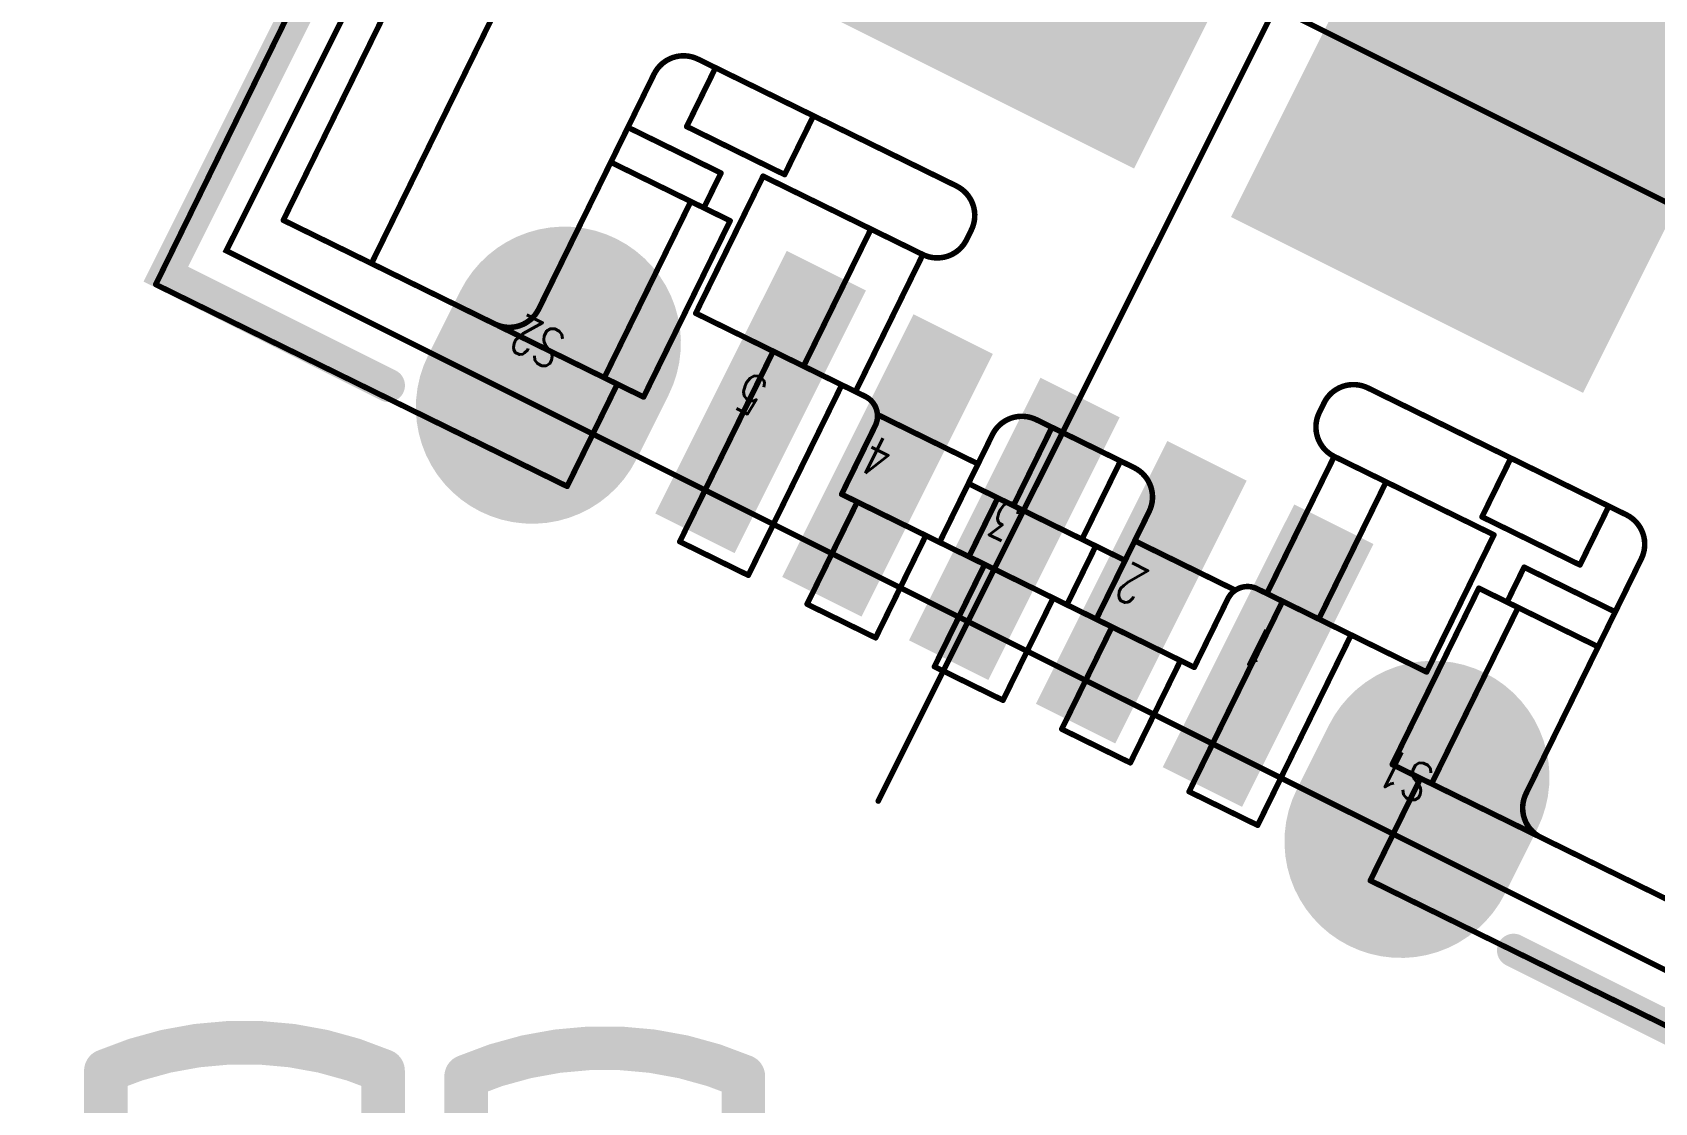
# Model space of a CAD drawing. Extents: x -79 to 36, y -58 to 47.
# Drawn here: x 8.78 to 16.22, y 24.7 to 29.6 of the extents above; entities that cross this region are included whole.
import ezdxf

# ---------------------------------------------------------------- set-up
doc = ezdxf.new("R2010")
doc.units = 0
doc.header["$MEASUREMENT"] = 0
doc.layers.get('0').update_dxf_attribs({"linetype": 'CONTINUOUS'})
for name, color, linetype in [('2D_LINE_00', 2, 'CONTINUOUS'), ('BOARD_OUTLINE_00', 254, 'CONTINUOUS'), ('DRIL_NPLTE_THRU_01', 5, 'CONTINUOUS'), ('DRIL_PLTE_THRU_01', 5, 'CONTINUOUS'), ('DRIL_SYMBOL', 254, 'CONTINUOUS'), ('PADS_INNER', 186, 'CONTINUOUS'), ('PADS_TOP', 186, 'CONTINUOUS'), ('PART_BOT_2DLINE_00', 57, 'CONTINUOUS'), ('PART_TOP_2DLINE_20', 6, 'CONTINUOUS'), ('PART_TOP_2DLINE_26', 2, 'CONTINUOUS'), ('PART_TOP_TEXT_20', 6, 'CONTINUOUS')]:
    doc.layers.add(name, color=color, linetype=linetype)
doc.styles.add('W0$0254', font='simplex', dxfattribs={"width": 0.75})

# ---------------------------------------------------------------- blocks, each defined once
blk = doc.blocks.new('BOARD_354')
at = {"layer": 'BOARD_OUTLINE_00', "const_width": 0.0254}
blk.add_lwpolyline([(0, 0, -0.345792), (0.0912, -1.3559), (-7.6554, -12.7121, -0.342864), (-8.9403, -13.1259), (-17.4174, -10.0405, 0.397948), (3.9744, -53.9001), (7.9759, -41.5846, -0.500217), (9.642, -41.0158), (22.9292, -50.0797, -0.202089), (23.3926, -50.7974), (24.189, -55.3136, 0.397948), (51.4764, -14.8564), (46.682, -15.8771, -0.204816), (45.8334, -15.7099), (32.7133, -6.7599, -0.496948), (32.6261, -5.0086), (42.5935, 3.3551, 0.397948), (-6.0859, 6.7591)], format="xyb", close=True, dxfattribs=at)
blk = doc.blocks.new('SMOOTH_0$0254')
at = {"const_width": 0.0127}
blk.add_lwpolyline([(-0.00635, 0, 1), (0.00635, 0, 1)], format="xyb", close=True, dxfattribs=at)
blk = doc.blocks.new('DRAWING_38')
at = {"layer": '2D_LINE_00', "const_width": 0.0254}
blk.add_lwpolyline([(0, 0), (-0.7051, -1.4363)], dxfattribs=at)
at = {"layer": '2D_LINE_00'}
for p in [(0, 0), (-0.7051, -1.4363)]:
    blk.add_blockref('SMOOTH_0$0254', p, dxfattribs=at)
blk = doc.blocks.new('DRAWING_39')
at = {"layer": '2D_LINE_00', "const_width": 0.0254}
blk.add_lwpolyline([(0, 0), (2.2034, 4.4883)], dxfattribs=at)
at = {"layer": '2D_LINE_00'}
for p in [(2.2034, 4.4883), (0, 0)]:
    blk.add_blockref('SMOOTH_0$0254', p, dxfattribs=at)
blk = doc.blocks.new('DRAWING_48')
at = {"layer": '2D_LINE_00', "const_width": 0.0254}
blk.add_lwpolyline([(0, 0), (-2.2034, -4.4883)], dxfattribs=at)
at = {"layer": '2D_LINE_00'}
for p in [(0, 0), (-2.2034, -4.4883)]:
    blk.add_blockref('SMOOTH_0$0254', p, dxfattribs=at)
blk = doc.blocks.new('DRAWING_65')
at = {"layer": '2D_LINE_00', "const_width": 0.0254}
blk.add_lwpolyline([(0, 0), (-0.5288, -1.0772)], dxfattribs=at)
at = {"layer": '2D_LINE_00'}
for p in [(0, 0), (-0.5288, -1.0772)]:
    blk.add_blockref('SMOOTH_0$0254', p, dxfattribs=at)
blk = doc.blocks.new('DRAWING_73')
at = {"layer": '2D_LINE_00', "const_width": 0.0254}
blk.add_lwpolyline([(0, 0), (0.1322, 0.2693)], dxfattribs=at)
at = {"layer": '2D_LINE_00'}
for p in [(0.1322, 0.2693), (0, 0)]:
    blk.add_blockref('SMOOTH_0$0254', p, dxfattribs=at)
blk = doc.blocks.new('DRAWING_75')
at = {"layer": '2D_LINE_00', "const_width": 0.0254}
blk.add_lwpolyline([(0, 0), (-0.3966, -0.8079)], dxfattribs=at)
at = {"layer": '2D_LINE_00'}
for p in [(0, 0), (-0.3966, -0.8079)]:
    blk.add_blockref('SMOOTH_0$0254', p, dxfattribs=at)
blk = doc.blocks.new('DRAWING_76')
at = {"layer": '2D_LINE_00', "const_width": 0.0254}
blk.add_lwpolyline([(0, 0), (0.23, 0.4686)], dxfattribs=at)
at = {"layer": '2D_LINE_00'}
for p in [(0.23, 0.4686), (0, 0)]:
    blk.add_blockref('SMOOTH_0$0254', p, dxfattribs=at)
blk = doc.blocks.new('DRAWING_78')
at = {"layer": '2D_LINE_00', "const_width": 0.0254}
blk.add_lwpolyline([(0, 0), (0.0784, 0.1598)], dxfattribs=at)
at = {"layer": '2D_LINE_00'}
for p in [(0.0784, 0.1598), (0, 0)]:
    blk.add_blockref('SMOOTH_0$0254', p, dxfattribs=at)
blk = doc.blocks.new('DRAWING_81')
at = {"layer": '2D_LINE_00', "const_width": 0.0254}
blk.add_lwpolyline([(0, 0), (0.3966, 0.8079)], dxfattribs=at)
at = {"layer": '2D_LINE_00'}
for p in [(0.3966, 0.8079), (0, 0)]:
    blk.add_blockref('SMOOTH_0$0254', p, dxfattribs=at)
blk = doc.blocks.new('DRAWING_82')
at = {"layer": '2D_LINE_00', "const_width": 0.0254}
blk.add_lwpolyline([(0, 0), (0.308478, 0.628364)], dxfattribs=at)
at = {"layer": '2D_LINE_00'}
for p in [(0.308478, 0.628364), (0, 0)]:
    blk.add_blockref('SMOOTH_0$0254', p, dxfattribs=at)
blk = doc.blocks.new('DRAWING_84')
at = {"layer": '2D_LINE_00', "const_width": 0.0254}
blk.add_lwpolyline([(0, 0), (-0.1322, -0.2693)], dxfattribs=at)
at = {"layer": '2D_LINE_00'}
for p in [(0, 0), (-0.1322, -0.2693)]:
    blk.add_blockref('SMOOTH_0$0254', p, dxfattribs=at)
blk = doc.blocks.new('DRAWING_87')
at = {"layer": '2D_LINE_00', "const_width": 0.0254}
blk.add_lwpolyline([(0, 0), (-0.4283, -0.8725)], dxfattribs=at)
at = {"layer": '2D_LINE_00'}
for p in [(0, 0), (-0.4283, -0.8725)]:
    blk.add_blockref('SMOOTH_0$0254', p, dxfattribs=at)
blk = doc.blocks.new('DRAWING_88')
at = {"layer": '2D_LINE_00', "const_width": 0.0254}
blk.add_lwpolyline([(0, 0), (0.3085, 0.6284)], dxfattribs=at)
at = {"layer": '2D_LINE_00'}
for p in [(0.3085, 0.6284), (0, 0)]:
    blk.add_blockref('SMOOTH_0$0254', p, dxfattribs=at)
blk = doc.blocks.new('DRAWING_90')
at = {"layer": '2D_LINE_00', "const_width": 0.0254}
blk.add_lwpolyline([(0, 0), (0.428344, 0.872528)], dxfattribs=at)
at = {"layer": '2D_LINE_00'}
for p in [(0.428344, 0.872528), (0, 0)]:
    blk.add_blockref('SMOOTH_0$0254', p, dxfattribs=at)
blk = doc.blocks.new('DRAWING_92')
at = {"layer": '2D_LINE_00', "const_width": 0.0254}
blk.add_lwpolyline([(0, 0), (-0.3085, -0.6284)], dxfattribs=at)
at = {"layer": '2D_LINE_00'}
for p in [(0, 0), (-0.3085, -0.6284)]:
    blk.add_blockref('SMOOTH_0$0254', p, dxfattribs=at)
blk = doc.blocks.new('DRAWING_93')
at = {"layer": '2D_LINE_00', "const_width": 0.0254}
blk.add_lwpolyline([(0, 0), (-0.1542, -0.3142)], dxfattribs=at)
at = {"layer": '2D_LINE_00'}
for p in [(0, 0), (-0.1542, -0.3142)]:
    blk.add_blockref('SMOOTH_0$0254', p, dxfattribs=at)
blk = doc.blocks.new('DRAWING_94')
at = {"layer": '2D_LINE_00', "const_width": 0.0254}
blk.add_lwpolyline([(0, 0), (0.022, 0.0449)], dxfattribs=at)
at = {"layer": '2D_LINE_00'}
for p in [(0, 0), (0.022, 0.0449)]:
    blk.add_blockref('SMOOTH_0$0254', p, dxfattribs=at)
blk = doc.blocks.new('DRAWING_96')
at = {"layer": '2D_LINE_00', "const_width": 0.0254}
blk.add_lwpolyline([(0, 0), (-0.23, -0.4686)], dxfattribs=at)
at = {"layer": '2D_LINE_00'}
for p in [(0, 0), (-0.23, -0.4686)]:
    blk.add_blockref('SMOOTH_0$0254', p, dxfattribs=at)
blk = doc.blocks.new('DRAWING_98')
at = {"layer": '2D_LINE_00', "const_width": 0.0254}
blk.add_lwpolyline([(0, 0), (0.23, 0.4686)], dxfattribs=at)
at = {"layer": '2D_LINE_00'}
for p in [(0.23, 0.4686), (0, 0)]:
    blk.add_blockref('SMOOTH_0$0254', p, dxfattribs=at)
blk = doc.blocks.new('DRAWING_100')
at = {"layer": '2D_LINE_00', "const_width": 0.0254}
blk.add_lwpolyline([(0, 0), (0.2424, 0.4937)], dxfattribs=at)
at = {"layer": '2D_LINE_00'}
for p in [(0.2424, 0.4937), (0, 0)]:
    blk.add_blockref('SMOOTH_0$0254', p, dxfattribs=at)
blk = doc.blocks.new('DRAWING_101')
at = {"layer": '2D_LINE_00', "const_width": 0.0254}
blk.add_lwpolyline([(0, 0), (-0.1322, -0.2693)], dxfattribs=at)
at = {"layer": '2D_LINE_00'}
for p in [(0, 0), (-0.1322, -0.2693)]:
    blk.add_blockref('SMOOTH_0$0254', p, dxfattribs=at)
blk = doc.blocks.new('DRAWING_103')
at = {"layer": '2D_LINE_00', "const_width": 0.0254}
blk.add_lwpolyline([(0, 0), (-0.1763, -0.3591)], dxfattribs=at)
at = {"layer": '2D_LINE_00'}
for p in [(0, 0), (-0.1763, -0.3591)]:
    blk.add_blockref('SMOOTH_0$0254', p, dxfattribs=at)
blk = doc.blocks.new('DRAWING_105')
at = {"layer": '2D_LINE_00', "const_width": 0.0254}
blk.add_lwpolyline([(0, 0), (-0.23, -0.4686)], dxfattribs=at)
at = {"layer": '2D_LINE_00'}
for p in [(0, 0), (-0.23, -0.4686)]:
    blk.add_blockref('SMOOTH_0$0254', p, dxfattribs=at)
blk = doc.blocks.new('DRAWING_110')
at = {"layer": '2D_LINE_00', "const_width": 0.0254}
blk.add_lwpolyline([(0, 0), (0.23, 0.4686)], dxfattribs=at)
at = {"layer": '2D_LINE_00'}
for p in [(0.23, 0.4686), (0, 0)]:
    blk.add_blockref('SMOOTH_0$0254', p, dxfattribs=at)
blk = doc.blocks.new('DRAWING_113')
at = {"layer": '2D_LINE_00', "const_width": 0.0254}
blk.add_lwpolyline([(0, 0), (0.1763, 0.3591)], dxfattribs=at)
at = {"layer": '2D_LINE_00'}
for p in [(0.1763, 0.3591), (0, 0)]:
    blk.add_blockref('SMOOTH_0$0254', p, dxfattribs=at)
blk = doc.blocks.new('DRAWING_114')
at = {"layer": '2D_LINE_00', "const_width": 0.0254}
blk.add_lwpolyline([(0, 0), (0.1322, 0.2693)], dxfattribs=at)
at = {"layer": '2D_LINE_00'}
for p in [(0.1322, 0.2693), (0, 0)]:
    blk.add_blockref('SMOOTH_0$0254', p, dxfattribs=at)
blk = doc.blocks.new('DRAWING_115')
at = {"layer": '2D_LINE_00', "const_width": 0.0254}
blk.add_lwpolyline([(0, 0), (0.2424, 0.4937)], dxfattribs=at)
at = {"layer": '2D_LINE_00'}
for p in [(0.2424, 0.4937), (0, 0)]:
    blk.add_blockref('SMOOTH_0$0254', p, dxfattribs=at)
blk = doc.blocks.new('DRAWING_117')
at = {"layer": '2D_LINE_00', "const_width": 0.0254}
blk.add_lwpolyline([(0, 0), (-0.23, -0.4686)], dxfattribs=at)
at = {"layer": '2D_LINE_00'}
for p in [(0, 0), (-0.23, -0.4686)]:
    blk.add_blockref('SMOOTH_0$0254', p, dxfattribs=at)
blk = doc.blocks.new('DRAWING_121')
at = {"layer": '2D_LINE_00', "const_width": 0.0254}
blk.add_lwpolyline([(0, 0), (0.23, 0.4686)], dxfattribs=at)
at = {"layer": '2D_LINE_00'}
for p in [(0.23, 0.4686), (0, 0)]:
    blk.add_blockref('SMOOTH_0$0254', p, dxfattribs=at)
blk = doc.blocks.new('DRAWING_123')
at = {"layer": '2D_LINE_00', "const_width": 0.0254}
blk.add_lwpolyline([(0, 0), (-0.022, -0.0449)], dxfattribs=at)
at = {"layer": '2D_LINE_00'}
for p in [(0, 0), (-0.022, -0.0449)]:
    blk.add_blockref('SMOOTH_0$0254', p, dxfattribs=at)
blk = doc.blocks.new('DRAWING_124')
at = {"layer": '2D_LINE_00', "const_width": 0.0254}
blk.add_lwpolyline([(0, 0), (0.1542, 0.3142)], dxfattribs=at)
at = {"layer": '2D_LINE_00'}
for p in [(0.1542, 0.3142), (0, 0)]:
    blk.add_blockref('SMOOTH_0$0254', p, dxfattribs=at)
blk = doc.blocks.new('DRAWING_125')
at = {"layer": '2D_LINE_00', "const_width": 0.0254}
blk.add_lwpolyline([(0, 0), (0.3085, 0.6284)], dxfattribs=at)
at = {"layer": '2D_LINE_00'}
for p in [(0.3085, 0.6284), (0, 0)]:
    blk.add_blockref('SMOOTH_0$0254', p, dxfattribs=at)
blk = doc.blocks.new('DRAWING_127')
at = {"layer": '2D_LINE_00', "const_width": 0.0254}
blk.add_lwpolyline([(0, 0), (-0.4283, -0.8725)], dxfattribs=at)
at = {"layer": '2D_LINE_00'}
for p in [(0, 0), (-0.4283, -0.8725)]:
    blk.add_blockref('SMOOTH_0$0254', p, dxfattribs=at)
blk = doc.blocks.new('DRAWING_129')
at = {"layer": '2D_LINE_00', "const_width": 0.0254}
blk.add_lwpolyline([(0, 0), (-0.308478, -0.628364)], dxfattribs=at)
at = {"layer": '2D_LINE_00'}
for p in [(0, 0), (-0.308478, -0.628364)]:
    blk.add_blockref('SMOOTH_0$0254', p, dxfattribs=at)
blk = doc.blocks.new('DRAWING_130')
at = {"layer": '2D_LINE_00', "const_width": 0.0254}
blk.add_lwpolyline([(0, 0), (0.4283, 0.8725)], dxfattribs=at)
at = {"layer": '2D_LINE_00'}
for p in [(0.4283, 0.8725), (0, 0)]:
    blk.add_blockref('SMOOTH_0$0254', p, dxfattribs=at)
blk = doc.blocks.new('DRAWING_133')
at = {"layer": '2D_LINE_00', "const_width": 0.0254}
blk.add_lwpolyline([(0, 0), (0.1322, 0.2693)], dxfattribs=at)
at = {"layer": '2D_LINE_00'}
for p in [(0.1322, 0.2693), (0, 0)]:
    blk.add_blockref('SMOOTH_0$0254', p, dxfattribs=at)
blk = doc.blocks.new('DRAWING_135')
at = {"layer": '2D_LINE_00', "const_width": 0.0254}
blk.add_lwpolyline([(0, 0), (-0.308478, -0.628364)], dxfattribs=at)
at = {"layer": '2D_LINE_00'}
for p in [(0, 0), (-0.308478, -0.628364)]:
    blk.add_blockref('SMOOTH_0$0254', p, dxfattribs=at)
blk = doc.blocks.new('DRAWING_136')
at = {"layer": '2D_LINE_00', "const_width": 0.0254}
blk.add_lwpolyline([(0, 0), (-0.3966, -0.8079)], dxfattribs=at)
at = {"layer": '2D_LINE_00'}
for p in [(0, 0), (-0.3966, -0.8079)]:
    blk.add_blockref('SMOOTH_0$0254', p, dxfattribs=at)
blk = doc.blocks.new('DRAWING_139')
at = {"layer": '2D_LINE_00', "const_width": 0.0254}
blk.add_lwpolyline([(0, 0), (-0.0784, -0.1598)], dxfattribs=at)
at = {"layer": '2D_LINE_00'}
for p in [(0, 0), (-0.0784, -0.1598)]:
    blk.add_blockref('SMOOTH_0$0254', p, dxfattribs=at)
blk = doc.blocks.new('DRAWING_141')
at = {"layer": '2D_LINE_00', "const_width": 0.0254}
blk.add_lwpolyline([(0, 0), (-0.23, -0.4686)], dxfattribs=at)
at = {"layer": '2D_LINE_00'}
for p in [(0, 0), (-0.23, -0.4686)]:
    blk.add_blockref('SMOOTH_0$0254', p, dxfattribs=at)
blk = doc.blocks.new('DRAWING_142')
at = {"layer": '2D_LINE_00', "const_width": 0.0254}
blk.add_lwpolyline([(0, 0), (0.3966, 0.8079)], dxfattribs=at)
at = {"layer": '2D_LINE_00'}
for p in [(0.3966, 0.8079), (0, 0)]:
    blk.add_blockref('SMOOTH_0$0254', p, dxfattribs=at)
blk = doc.blocks.new('DRAWING_144')
at = {"layer": '2D_LINE_00', "const_width": 0.0254}
blk.add_lwpolyline([(0, 0), (-0.1322, -0.2693)], dxfattribs=at)
at = {"layer": '2D_LINE_00'}
for p in [(0, 0), (-0.1322, -0.2693)]:
    blk.add_blockref('SMOOTH_0$0254', p, dxfattribs=at)
blk = doc.blocks.new('DRAWING_152')
at = {"layer": '2D_LINE_00', "const_width": 0.0254}
blk.add_lwpolyline([(0, 0), (0.5288, 1.0772)], dxfattribs=at)
at = {"layer": '2D_LINE_00'}
for p in [(0.5288, 1.0772), (0, 0)]:
    blk.add_blockref('SMOOTH_0$0254', p, dxfattribs=at)
blk = doc.blocks.new('DRAWING_182')
at = {"layer": '2D_LINE_00', "const_width": 0.0254}
blk.add_lwpolyline([(0, 0), (1.8851, -0.9254)], dxfattribs=at)
at = {"layer": '2D_LINE_00'}
for p in [(0, 0), (1.8851, -0.9254)]:
    blk.add_blockref('SMOOTH_0$0254', p, dxfattribs=at)
blk = doc.blocks.new('DRAWING_183')
at = {"layer": '2D_LINE_00', "const_width": 0.0254}
blk.add_lwpolyline([(0, 0), (0.3142, -0.1542)], dxfattribs=at)
at = {"layer": '2D_LINE_00'}
for p in [(0, 0), (0.3142, -0.1542)]:
    blk.add_blockref('SMOOTH_0$0254', p, dxfattribs=at)
blk = doc.blocks.new('DRAWING_184')
at = {"layer": '2D_LINE_00', "const_width": 0.0254}
blk.add_lwpolyline([(0, 0), (0.3142, -0.1542)], dxfattribs=at)
at = {"layer": '2D_LINE_00'}
for p in [(0, 0), (0.3142, -0.1542)]:
    blk.add_blockref('SMOOTH_0$0254', p, dxfattribs=at)
blk = doc.blocks.new('DRAWING_185')
at = {"layer": '2D_LINE_00', "const_width": 0.0254}
blk.add_lwpolyline([(0, 0), (0.3142, -0.1542)], dxfattribs=at)
at = {"layer": '2D_LINE_00'}
for p in [(0, 0), (0.3142, -0.1542)]:
    blk.add_blockref('SMOOTH_0$0254', p, dxfattribs=at)
blk = doc.blocks.new('DRAWING_186')
at = {"layer": '2D_LINE_00', "const_width": 0.0254}
blk.add_lwpolyline([(0, 0), (0.3142, -0.1542)], dxfattribs=at)
at = {"layer": '2D_LINE_00'}
for p in [(0, 0), (0.3142, -0.1542)]:
    blk.add_blockref('SMOOTH_0$0254', p, dxfattribs=at)
blk = doc.blocks.new('DRAWING_187')
at = {"layer": '2D_LINE_00', "const_width": 0.0254}
blk.add_lwpolyline([(0, 0), (0.3142, -0.1542)], dxfattribs=at)
at = {"layer": '2D_LINE_00'}
for p in [(0, 0), (0.3142, -0.1542)]:
    blk.add_blockref('SMOOTH_0$0254', p, dxfattribs=at)
blk = doc.blocks.new('DRAWING_188')
at = {"layer": '2D_LINE_00', "const_width": 0.0254}
blk.add_lwpolyline([(0, 0), (1.8851, -0.9254)], dxfattribs=at)
at = {"layer": '2D_LINE_00'}
for p in [(0, 0), (1.8851, -0.9254)]:
    blk.add_blockref('SMOOTH_0$0254', p, dxfattribs=at)
blk = doc.blocks.new('DRAWING_195')
at = {"layer": '2D_LINE_00', "const_width": 0.0254}
blk.add_lwpolyline([(0, 0), (0.6631, -0.3255)], dxfattribs=at)
at = {"layer": '2D_LINE_00'}
for p in [(0, 0), (0.6631, -0.3255)]:
    blk.add_blockref('SMOOTH_0$0254', p, dxfattribs=at)
blk = doc.blocks.new('DRAWING_196')
at = {"layer": '2D_LINE_00', "const_width": 0.0254}
blk.add_lwpolyline([(0, 0), (0.6631, -0.3255)], dxfattribs=at)
at = {"layer": '2D_LINE_00'}
for p in [(0, 0), (0.6631, -0.3255)]:
    blk.add_blockref('SMOOTH_0$0254', p, dxfattribs=at)
blk = doc.blocks.new('DRAWING_198')
at = {"layer": '2D_LINE_00', "const_width": 0.0254}
blk.add_lwpolyline([(0, 0), (-0.969476, 0.475938)], dxfattribs=at)
at = {"layer": '2D_LINE_00'}
for p in [(-0.969476, 0.475938), (0, 0)]:
    blk.add_blockref('SMOOTH_0$0254', p, dxfattribs=at)
blk = doc.blocks.new('DRAWING_199')
at = {"layer": '2D_LINE_00', "const_width": 0.0254}
blk.add_lwpolyline([(0, 0), (-1.6158, 0.7932)], dxfattribs=at)
at = {"layer": '2D_LINE_00'}
for p in [(-1.6158, 0.7932), (0, 0)]:
    blk.add_blockref('SMOOTH_0$0254', p, dxfattribs=at)
blk = doc.blocks.new('DRAWING_201')
at = {"layer": '2D_LINE_00', "const_width": 0.0254}
blk.add_lwpolyline([(0, 0), (-0.969476, 0.475938)], dxfattribs=at)
at = {"layer": '2D_LINE_00'}
for p in [(-0.969476, 0.475938), (0, 0)]:
    blk.add_blockref('SMOOTH_0$0254', p, dxfattribs=at)
blk = doc.blocks.new('DRAWING_204')
at = {"layer": '2D_LINE_00', "const_width": 0.0254}
blk.add_lwpolyline([(0, 0), (-0.7181, 0.3525)], dxfattribs=at)
at = {"layer": '2D_LINE_00'}
for p in [(-0.7181, 0.3525), (0, 0)]:
    blk.add_blockref('SMOOTH_0$0254', p, dxfattribs=at)
blk = doc.blocks.new('DRAWING_205')
at = {"layer": '2D_LINE_00', "const_width": 0.0254}
blk.add_lwpolyline([(0, 0), (0.4609, -0.2262)], dxfattribs=at)
at = {"layer": '2D_LINE_00'}
for p in [(0, 0), (0.4609, -0.2262)]:
    blk.add_blockref('SMOOTH_0$0254', p, dxfattribs=at)
blk = doc.blocks.new('DRAWING_206')
at = {"layer": '2D_LINE_00', "const_width": 0.0254}
blk.add_lwpolyline([(0, 0), (0.460858, -0.226246)], dxfattribs=at)
at = {"layer": '2D_LINE_00'}
for p in [(0, 0), (0.460858, -0.226246)]:
    blk.add_blockref('SMOOTH_0$0254', p, dxfattribs=at)
blk = doc.blocks.new('DRAWING_207')
at = {"layer": '2D_LINE_00', "const_width": 0.0254}
blk.add_lwpolyline([(0, 0), (-0.7769, 0.3814)], dxfattribs=at)
at = {"layer": '2D_LINE_00'}
for p in [(-0.7769, 0.3814), (0, 0)]:
    blk.add_blockref('SMOOTH_0$0254', p, dxfattribs=at)
blk = doc.blocks.new('DRAWING_208')
at = {"layer": '2D_LINE_00', "const_width": 0.0254}
blk.add_lwpolyline([(0, 0), (-0.7769, 0.3814)], dxfattribs=at)
at = {"layer": '2D_LINE_00'}
for p in [(-0.7769, 0.3814), (0, 0)]:
    blk.add_blockref('SMOOTH_0$0254', p, dxfattribs=at)
blk = doc.blocks.new('DRAWING_209')
at = {"layer": '2D_LINE_00', "const_width": 0.0254}
blk.add_lwpolyline([(0, 0), (-0.4488, 0.2203)], dxfattribs=at)
at = {"layer": '2D_LINE_00'}
for p in [(-0.4488, 0.2203), (0, 0)]:
    blk.add_blockref('SMOOTH_0$0254', p, dxfattribs=at)
blk = doc.blocks.new('DRAWING_216')
at = {"layer": '2D_LINE_00', "const_width": 0.0254}
blk.add_lwpolyline([(0, 0), (-0.5468, 0.2684)], dxfattribs=at)
at = {"layer": '2D_LINE_00'}
for p in [(-0.5468, 0.2684), (0, 0)]:
    blk.add_blockref('SMOOTH_0$0254', p, dxfattribs=at)
blk = doc.blocks.new('DRAWING_217')
at = {"layer": '2D_LINE_00', "const_width": 0.0254}
blk.add_lwpolyline([(0, 0), (-0.5468, 0.2684)], dxfattribs=at)
at = {"layer": '2D_LINE_00'}
for p in [(-0.5468, 0.2684), (0, 0)]:
    blk.add_blockref('SMOOTH_0$0254', p, dxfattribs=at)
blk = doc.blocks.new('DRAWING_221')
at = {"layer": '2D_LINE_00', "const_width": 0.0254}
blk.add_lwpolyline([(0, 0), (-0.4174, 0.2049)], dxfattribs=at)
at = {"layer": '2D_LINE_00'}
for p in [(-0.4174, 0.2049), (0, 0)]:
    blk.add_blockref('SMOOTH_0$0254', p, dxfattribs=at)
blk = doc.blocks.new('DRAWING_222')
at = {"layer": '2D_LINE_00', "const_width": 0.0254}
blk.add_lwpolyline([(0, 0), (-0.4264, 0.2093)], dxfattribs=at)
at = {"layer": '2D_LINE_00'}
for p in [(-0.4264, 0.2093), (0, 0)]:
    blk.add_blockref('SMOOTH_0$0254', p, dxfattribs=at)
blk = doc.blocks.new('DRAWING_227')
at = {"layer": '2D_LINE_00', "const_width": 0.0254}
blk.add_lwpolyline([(0, 0), (-0.7321, 0.3594)], dxfattribs=at)
at = {"layer": '2D_LINE_00'}
for p in [(-0.7321, 0.3594), (0, 0)]:
    blk.add_blockref('SMOOTH_0$0254', p, dxfattribs=at)
blk = doc.blocks.new('DRAWING_228')
at = {"layer": '2D_LINE_00', "const_width": 0.0254}
blk.add_lwpolyline([(0, 0), (-0.7321, 0.3594)], dxfattribs=at)
at = {"layer": '2D_LINE_00'}
for p in [(-0.7321, 0.3594), (0, 0)]:
    blk.add_blockref('SMOOTH_0$0254', p, dxfattribs=at)
blk = doc.blocks.new('DRAWING_229')
at = {"layer": '2D_LINE_00', "const_width": 0.0254}
blk.add_lwpolyline([(0, 0), (-0.4488, 0.2203)], dxfattribs=at)
at = {"layer": '2D_LINE_00'}
for p in [(-0.4488, 0.2203), (0, 0)]:
    blk.add_blockref('SMOOTH_0$0254', p, dxfattribs=at)
blk = doc.blocks.new('DRAWING_230')
at = {"layer": '2D_LINE_00', "const_width": 0.0254}
blk.add_lwpolyline([(0, 0), (-0.4488, 0.2203)], dxfattribs=at)
at = {"layer": '2D_LINE_00'}
for p in [(-0.4488, 0.2203), (0, 0)]:
    blk.add_blockref('SMOOTH_0$0254', p, dxfattribs=at)
blk = doc.blocks.new('DRAWING_234')
at = {"layer": '2D_LINE_00', "const_width": 0.0254}
blk.add_lwpolyline([(0, 0), (-1.1849, 0.5817)], dxfattribs=at)
at = {"layer": '2D_LINE_00'}
for p in [(-1.1849, 0.5817), (0, 0)]:
    blk.add_blockref('SMOOTH_0$0254', p, dxfattribs=at)
blk = doc.blocks.new('DRAWING_237')
at = {"layer": '2D_LINE_00', "const_width": 0.0254}
blk.add_lwpolyline([(0, 0), (-1.1849, 0.5817)], dxfattribs=at)
at = {"layer": '2D_LINE_00'}
for p in [(-1.1849, 0.5817), (0, 0)]:
    blk.add_blockref('SMOOTH_0$0254', p, dxfattribs=at)
blk = doc.blocks.new('DRAWING_289')
at = {"layer": '2D_LINE_00', "const_width": 0.0254}
blk.add_lwpolyline([(-0.0661, -0.1346, 0.413702), (0.1346, -0.0661)], format="xyb", dxfattribs=at)
at = {"layer": '2D_LINE_00'}
for p in [(0.1346, -0.0661), (-0.0661, -0.1346)]:
    blk.add_blockref('SMOOTH_0$0254', p, dxfattribs=at)
blk = doc.blocks.new('DRAWING_290')
at = {"layer": '2D_LINE_00', "const_width": 0.0254}
blk.add_lwpolyline([(0.1346, -0.0661, 0.413702), (0.0661, 0.1346)], format="xyb", dxfattribs=at)
at = {"layer": '2D_LINE_00'}
for p in [(0.0661, 0.1346), (0.1346, -0.0661)]:
    blk.add_blockref('SMOOTH_0$0254', p, dxfattribs=at)
blk = doc.blocks.new('DRAWING_291')
at = {"layer": '2D_LINE_00', "const_width": 0.0254}
blk.add_lwpolyline([(0.0661, 0.1346, 0.413702), (-0.1346, 0.0661)], format="xyb", dxfattribs=at)
at = {"layer": '2D_LINE_00'}
for p in [(-0.1346, 0.0661), (0.0661, 0.1346)]:
    blk.add_blockref('SMOOTH_0$0254', p, dxfattribs=at)
blk = doc.blocks.new('DRAWING_292')
at = {"layer": '2D_LINE_00', "const_width": 0.0254}
blk.add_lwpolyline([(-0.0661, -0.1346, 0.413702), (0.1346, -0.0661)], format="xyb", dxfattribs=at)
at = {"layer": '2D_LINE_00'}
for p in [(0.1346, -0.0661), (-0.0661, -0.1346)]:
    blk.add_blockref('SMOOTH_0$0254', p, dxfattribs=at)
blk = doc.blocks.new('DRAWING_293')
at = {"layer": '2D_LINE_00', "const_width": 0.0254}
blk.add_lwpolyline([(0.0661, 0.1346, 0.413702), (-0.1346, 0.0661)], format="xyb", dxfattribs=at)
at = {"layer": '2D_LINE_00'}
for p in [(-0.1346, 0.0661), (0.0661, 0.1346)]:
    blk.add_blockref('SMOOTH_0$0254', p, dxfattribs=at)
blk = doc.blocks.new('DRAWING_294')
at = {"layer": '2D_LINE_00', "const_width": 0.0254}
blk.add_lwpolyline([(-0.1346, 0.0661, 0.413702), (-0.0661, -0.1346)], format="xyb", dxfattribs=at)
at = {"layer": '2D_LINE_00'}
for p in [(-0.1346, 0.0661), (-0.0661, -0.1346)]:
    blk.add_blockref('SMOOTH_0$0254', p, dxfattribs=at)
blk = doc.blocks.new('DRAWING_295')
at = {"layer": '2D_LINE_00', "const_width": 0.0254}
blk.add_lwpolyline([(0.1346, -0.0661, 0.413702), (0.0661, 0.1346)], format="xyb", dxfattribs=at)
at = {"layer": '2D_LINE_00'}
for p in [(0.0661, 0.1346), (0.1346, -0.0661)]:
    blk.add_blockref('SMOOTH_0$0254', p, dxfattribs=at)
blk = doc.blocks.new('DRAWING_296')
at = {"layer": '2D_LINE_00', "const_width": 0.0254}
blk.add_lwpolyline([(0.0661, 0.1346, 0.413702), (-0.1346, 0.0661)], format="xyb", dxfattribs=at)
at = {"layer": '2D_LINE_00'}
for p in [(-0.1346, 0.0661), (0.0661, 0.1346)]:
    blk.add_blockref('SMOOTH_0$0254', p, dxfattribs=at)
blk = doc.blocks.new('DRAWING_298')
at = {"layer": '2D_LINE_00', "const_width": 0.0254}
blk.add_lwpolyline([(0.089766, -0.044068, 0.41370246), (0.044068, 0.089766)], format="xyb", dxfattribs=at)
at = {"layer": '2D_LINE_00'}
for p in [(0.044068, 0.089766), (0.089766, -0.044068)]:
    blk.add_blockref('SMOOTH_0$0254', p, dxfattribs=at)
blk = doc.blocks.new('DRAWING_299')
at = {"layer": '2D_LINE_00', "const_width": 0.0254}
blk.add_lwpolyline([(0.044068, 0.089766, 0.41370246), (-0.089766, 0.044068)], format="xyb", dxfattribs=at)
at = {"layer": '2D_LINE_00'}
for p in [(0.044068, 0.089766), (-0.089766, 0.044068)]:
    blk.add_blockref('SMOOTH_0$0254', p, dxfattribs=at)
blk = doc.blocks.new('DRAWING_322')
at = {"layer": '2D_LINE_00', "const_width": 0.0254}
blk.add_lwpolyline([(-0.1346, 0.0661, 0.413702), (-0.0661, -0.1346)], format="xyb", dxfattribs=at)
at = {"layer": '2D_LINE_00'}
for p in [(-0.1346, 0.0661), (-0.0661, -0.1346)]:
    blk.add_blockref('SMOOTH_0$0254', p, dxfattribs=at)
blk = doc.blocks.new('DRAWING_323')
at = {"layer": '2D_LINE_00', "const_width": 0.0254}
blk.add_lwpolyline([(0.1346, -0.0661, 0.413702), (0.0661, 0.1346)], format="xyb", dxfattribs=at)
at = {"layer": '2D_LINE_00'}
for p in [(0.0661, 0.1346), (0.1346, -0.0661)]:
    blk.add_blockref('SMOOTH_0$0254', p, dxfattribs=at)
blk = doc.blocks.new('SMOOTH_0$1524')
at = {"const_width": 0.0762}
blk.add_lwpolyline([(-0.0381, 0, 1), (0.0381, 0, 1)], format="xyb", close=True, dxfattribs=at)
blk = doc.blocks.new('PART_BODY_TOP_3')
at = {"layer": 'PART_TOP_2DLINE_20', "const_width": 0.0254}
blk.add_lwpolyline([(2.8001, 3.3858, 0.414214), (3, 3.1859), (3.8001, 3.1859), (3.8001, -2.0142), (-3.8001, -2.0142), (-3.8001, 3.1859), (-3, 3.1859, 0.414214), (-2.8001, 3.3858), (-2.8001, 3.5758, -0.29479), (-2.5999, 3.886), (2.5999, 3.886, -0.293842), (2.8001, 3.5758)], format="xyb", close=True, dxfattribs=at)
for points in [[(0, 3.1359), (0, -2.9342)], [(5.2901, 1.1359), (-5.2901, 1.1359)]]:
    blk.add_lwpolyline(points, dxfattribs=at)
at = {"layer": 'PART_TOP_2DLINE_26', "const_width": 0.1524}
for points in [[(-2.86, -2.2342), (-4, -2.2342), (-4, -0.1341)], [(2.9101, -2.2441), (4.05, -2.2441), (4.05, -0.1341)]]:
    blk.add_lwpolyline(points, dxfattribs=at)
at = {"layer": 'PART_TOP_2DLINE_20'}
blk.add_blockref('SMOOTH_0$0254', (0, -2.9342), dxfattribs=at)
at = {"layer": 'PART_TOP_2DLINE_26'}
for p in [(-4, -2.2342), (-2.86, -2.2342), (2.9101, -2.2441)]:
    blk.add_blockref('SMOOTH_0$1524', p, dxfattribs=at)
at = {"layer": 'PART_TOP_TEXT_20', "style": 'W0$0254', "width": 0.75}
for s, p in [('5', (-1.3, -1.4374)), ('4', (-0.65, -1.4374)), ('3', (0, -1.4374)), ('2', (0.65, -1.4374)), ('1', (1.3, -1.4374)), ('S2', (-2.225, -1.6609)), ('S1', (2.225, -1.6609))]:
    blk.add_text(s, height=0.1778, rotation=180, dxfattribs=at).set_placement(p)
blk = doc.blocks.new('DRIL_HOLE_0')
blk.add_lwpolyline([(0, 0, 1), (0, 0, 1)], format="xyb", close=True)
blk = doc.blocks.new('PAD_3')
blk.add_lwpolyline([(0, 0, 1), (0, 0, 1)], format="xyb", close=True)
blk = doc.blocks.new('PAD_4')
at = {"const_width": 1.8034}
blk.add_lwpolyline([(-0.9525, 0), (0.9525, 0)], dxfattribs=at)
blk = doc.blocks.new('STK_TOP_15')
at = {"layer": 'DRIL_PLTE_THRU_01'}
blk.add_blockref('DRIL_HOLE_0', (0, 0), dxfattribs=at)
at = {"layer": 'PADS_INNER'}
blk.add_blockref('PAD_3', (0, 0), dxfattribs=at)
at = {"layer": 'PADS_TOP', "rotation": 90}
blk.add_blockref('PAD_4', (0, 0), dxfattribs=at)
blk = doc.blocks.new('DRIL_SYMBOL_0$762')
at = {"layer": 'DRIL_SYMBOL', "const_width": 0.0508}
for points in [[(0, -0.254), (0, 0.254)], [(-0.254, 0), (0.254, 0)]]:
    blk.add_lwpolyline(points, dxfattribs=at)
blk = doc.blocks.new('DRIL_HOLE_0$762')
at = {"const_width": 0.381}
blk.add_lwpolyline([(-0.1905, 0, 1), (0.1905, 0, 1)], format="xyb", close=True, dxfattribs=at)
blk.add_blockref('DRIL_SYMBOL_0$762', (0, 0))
blk = doc.blocks.new('PAD_5')
at = {"const_width": 0.5334}
blk.add_lwpolyline([(-0.1651, -0.2667), (0.1651, -0.2667, 1), (0.1651, 0.2667), (-0.1651, 0.2667, 1)], format="xyb", close=True, dxfattribs=at)
blk = doc.blocks.new('STK_TOP_16')
at = {"layer": 'DRIL_PLTE_THRU_01'}
blk.add_blockref('DRIL_HOLE_0$762', (0, 0), dxfattribs=at)
at = {"layer": 'PADS_INNER', "rotation": 90}
blk.add_blockref('PAD_5', (0, 0), dxfattribs=at)
at = {"layer": 'PADS_TOP', "rotation": 90}
blk.add_blockref('PAD_5', (0, 0), dxfattribs=at)
blk = doc.blocks.new('PAD_8')
at = {"const_width": 0.4064}
blk.add_lwpolyline([(-0.6731, 0), (0.6731, 0)], dxfattribs=at)
blk = doc.blocks.new('STK_TOP_14')
at = {"layer": 'DRIL_PLTE_THRU_01'}
blk.add_blockref('DRIL_HOLE_0', (0, 0), dxfattribs=at)
at = {"layer": 'PADS_INNER'}
blk.add_blockref('PAD_3', (0, 0), dxfattribs=at)
at = {"layer": 'PADS_TOP', "rotation": 90}
blk.add_blockref('PAD_8', (0, 0), dxfattribs=at)
blk = doc.blocks.new('SYM_TOP_3')
for name, p in [('PART_BODY_TOP_3', (0, 0)), ('STK_TOP_15', (-1.1501, 1.1359)), ('STK_TOP_15', (1.1501, 1.1359)), ('STK_TOP_14', (-1.3, -1.539)), ('STK_TOP_14', (-0.65, -1.539)), ('STK_TOP_14', (0, -1.539)), ('STK_TOP_14', (0.65, -1.539)), ('STK_TOP_14', (1.3, -1.539)), ('STK_TOP_16', (-2.225, -1.8641)), ('STK_TOP_16', (2.225, -1.8641))]:
    blk.add_blockref(name, p)
blk = doc.blocks.new('PART_TOP_1')
blk.add_blockref('SYM_TOP_3', (0, 0))
blk = doc.blocks.new('SMOOTH_0$199898')
at = {"const_width": 0.099949}
blk.add_lwpolyline([(-0.049974, 0, 1), (0.049974, 0, 1)], format="xyb", close=True, dxfattribs=at)
blk = doc.blocks.new('PART_BODY_BOT_14')
at = {"layer": 'PART_BOT_2DLINE_00', "const_width": 0.1999}
blk.add_lwpolyline([(-0.635, -1.2954, 0.182182), (0.635, -1.2954), (0.635, 1.27, 0.204816), (-0.635, 1.27)], format="xyb", close=True, dxfattribs=at)
at = {"layer": 'PART_BOT_2DLINE_00'}
for p in [(-0.635, 1.27), (0.635, 1.27), (-0.635, -1.2954), (0.635, -1.2954)]:
    blk.add_blockref('SMOOTH_0$199898', p, dxfattribs=at)
blk = doc.blocks.new('STK_BOT_3')
at = {"layer": 'DRIL_NPLTE_THRU_01'}
blk.add_blockref('DRIL_HOLE_0', (0, 0), dxfattribs=at)
at = {"layer": 'PADS_INNER'}
blk.add_blockref('PAD_3', (0, 0), dxfattribs=at)
at = {"layer": 'PADS_TOP'}
blk.add_blockref('PAD_3', (0, 0), dxfattribs=at)
blk = doc.blocks.new('SYM_BOT_14')
for name, p in [('PART_BODY_BOT_14', (0, 0)), ('STK_BOT_3', (0, 0.6858)), ('STK_BOT_3', (0, -0.6858))]:
    blk.add_blockref(name, p)
blk = doc.blocks.new('PART_BOT_22')
blk.add_blockref('SYM_BOT_14', (0, 0))
blk = doc.blocks.new('PART_BOT_23')
blk.add_blockref('SYM_BOT_14', (0, 0))

msp = doc.modelspace()

# ---------------------------------------------------------------- block references
for name, p in [('BOARD_354', (-16.455, 20.6663)), ('DRAWING_39', (9.9316, 28.74)), ('DRAWING_48', (12.539, 33.03)), ('DRAWING_38', (10.0521, 29.8818)), ('DRAWING_291', (11.7653, 29.3437)), ('DRAWING_73', (11.78, 29.1694)), ('DRAWING_237', (13.0163, 28.8967)), ('DRAWING_65', (11.6307, 29.4098)), ('DRAWING_84', (12.361, 29.2184)), ('DRAWING_222', (11.9372, 28.9563)), ('DRAWING_230', (12.2288, 28.9491)), ('DRAWING_217', (11.9791, 28.7374)), ('DRAWING_82', (11.8216, 28.3135)), ('DRAWING_78', (11.8588, 28.7965)), ('DRAWING_228', (12.8621, 28.5825)), ('DRAWING_290', (12.9502, 28.762)), ('DRAWING_75', (11.7989, 28.8259)), ('DRAWING_201', (10.9011, 28.2641)), ('DRAWING_81', (11.5825, 27.9296)), ('DRAWING_88', (12.3158, 28.0709)), ('DRAWING_94', (13.0628, 28.651)), ('DRAWING_289', (12.9282, 28.7171)), ('DRAWING_92', (12.8621, 28.5825)), ('DRAWING_182', (9.347, 28.4455)), ('DRAWING_292', (10.9672, 28.3987)), ('DRAWING_208', (12.5985, 27.9321)), ('DRAWING_195', (10.9194, 28.2551)), ('DRAWING_87', (12.1766, 28.1392)), ('DRAWING_76', (11.2321, 27.5201)), ('DRAWING_90', (12.0624, 27.1124)), ('DRAWING_293', (14.8353, 27.8366)), ('DRAWING_234', (16.0863, 27.3895)), ('DRAWING_298', (12.5544, 27.8423)), ('DRAWING_123', (14.7007, 27.9027)), ('DRAWING_93', (12.6442, 27.7982)), ('DRAWING_205', (12.6542, 27.849)), ('DRAWING_296', (13.3158, 27.6913)), ('DRAWING_103', (13.4537, 27.7907)), ('DRAWING_209', (13.8308, 27.6056)), ('DRAWING_294', (14.8133, 27.7917)), ('DRAWING_100', (12.9388, 27.2637)), ('DRAWING_125', (14.4387, 27.0287)), ('DRAWING_227', (15.4792, 27.2977)), ('DRAWING_133', (15.4245, 27.3802)), ('DRAWING_113', (13.5916, 27.2774)), ('DRAWING_295', (13.7646, 27.471)), ('DRAWING_204', (13.7891, 27.1805)), ('DRAWING_129', (14.985, 27.5403)), ('DRAWING_96', (12.5618, 27.4488)), ('DRAWING_199', (14.1058, 26.6908)), ('DRAWING_101', (13.2056, 27.4669)), ('DRAWING_144', (16.0056, 27.4292)), ('DRAWING_115', (13.6569, 26.9112)), ('DRAWING_229', (15.8733, 27.1599)), ('DRAWING_323', (16.0202, 27.2549)), ('DRAWING_98', (12.6459, 26.826)), ('DRAWING_206', (13.8332, 27.2702)), ('DRAWING_135', (15.4792, 27.2977)), ('DRAWING_183', (11.7483, 27.2667)), ('DRAWING_114', (13.5223, 26.9773)), ('DRAWING_105', (13.1453, 27.1624)), ('DRAWING_139', (15.6176, 27.1495)), ('DRAWING_221', (16.035, 26.9446)), ('DRAWING_152', (15.6261, 26.1116)), ('DRAWING_299', (14.3498, 26.961)), ('DRAWING_207', (15.1708, 26.6693)), ('DRAWING_136', (15.4098, 27.0532)), ('DRAWING_216', (15.9566, 26.7848)), ('DRAWING_184', (12.3317, 26.9802)), ('DRAWING_110', (13.2294, 26.5395)), ('DRAWING_127', (14.5105, 26.9934)), ('DRAWING_124', (14.1058, 26.6908)), ('DRAWING_142', (15.1934, 26.1569)), ('DRAWING_117', (13.7287, 26.8759)), ('DRAWING_130', (14.3964, 25.9667)), ('DRAWING_185', (12.9152, 26.6938)), ('DRAWING_121', (13.8129, 26.2531)), ('DRAWING_186', (13.4987, 26.4073)), ('DRAWING_196', (15.0132, 26.2454)), ('DRAWING_141', (15.1426, 26.1818)), ('DRAWING_187', (14.0822, 26.1209)), ('DRAWING_322', (15.7607, 26.0455)), ('DRAWING_198', (16.6641, 25.4349)), ('DRAWING_188', (14.9125, 25.7133))]:
    msp.add_blockref(name, p)
at = {"rotation": 333.435}
msp.add_blockref('PART_TOP_1', (13.97, 28.702), dxfattribs=at)
at = {"xscale": -1}
for name, p in [('PART_BOT_22', (9.7536, 23.5712)), ('PART_BOT_23', (11.4046, 23.5458))]:
    msp.add_blockref(name, p, dxfattribs=at)

doc.saveas('drawing.dxf')
